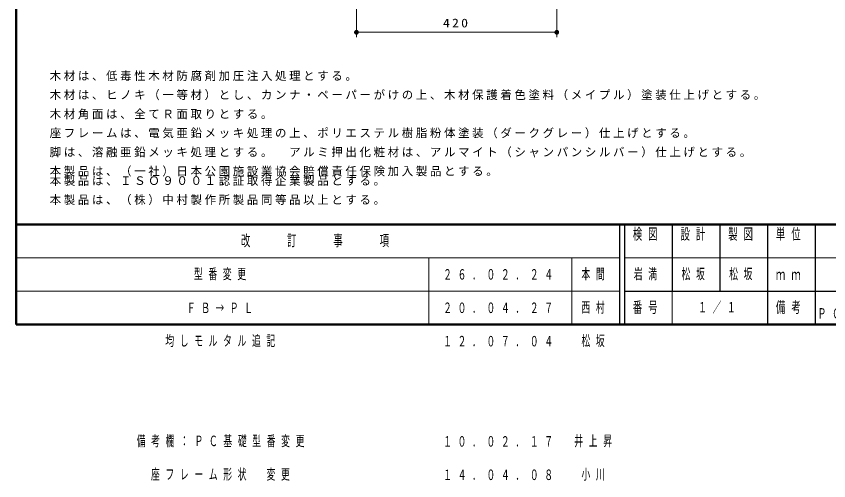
# Model space of a CAD drawing. Units: millimetres on the paper, scale 1:10. Extents: x -365 to 0, y -33 to 257.
# Drawn here: x -365 to -194.6, y -32.7 to 64.6 of the extents above; entities that cross this region are included whole.
import ezdxf

# ---------------------------------------------------------------- set-up
doc = ezdxf.new("R2010")
doc.units = ezdxf.units.MM
doc.layers.add('LY_1', color=7, linetype='Continuous', lineweight=25)
doc.layers.add('LY_2', color=7, linetype='Continuous', lineweight=13)
doc.styles.add('ＭＳ ゴシック', font='')
doc.styles.get('ＭＳ ゴシック').set_extended_font_data('MS Gothic')

# ---------------------------------------------------------------- blocks, each defined once
blk = doc.blocks.new('filled_dot')
at = {"color": 0, "linetype": 'Continuous', "lineweight": -2, "const_width": 1.25}
blk.add_lwpolyline([(-0.625, 0, 1), (0.625, 0, 1)], format="xyb", close=True, dxfattribs=at)

msp = doc.modelspace()

# ---------------------------------------------------------------- linework, layer by layer
at = {"layer": 'LY_1', "lineweight": 13}
for p, q in [((-293.675, 77.254), (-293.675, 60.254)), ((-251.675, 77.254), (-251.675, 60.254)), ((-251.675, 61.254), (-293.675, 61.254))]:
    msp.add_line(p, q, dxfattribs=at)
at = {"layer": 'LY_2', "lineweight": 50}
for p, q in [((-365, 257), (-365, 0)), ((-365, 21), (0, 21)), ((-365, 0), (0, 0))]:
    msp.add_line(p, q, dxfattribs=at)
at = {"layer": 'LY_2', "color": 211, "lineweight": 25}
for p, q in [((-238.5, 21), (-238.5, 0)), ((-237.5, 21), (-237.5, 0)), ((-227.5, 21), (-227.5, 7)), ((-217.5, 21), (-217.5, 7)), ((-207.5, 21), (-207.5, 0)), ((-197.5, 21), (-197.5, 7)), ((-237.5, 7), (0, 7))]:
    msp.add_line(p, q, dxfattribs=at)
at = {"layer": 'LY_2'}
for p, q in [((-365, 14), (-238.5, 14)), ((-278.5, 14), (-278.5, 0)), ((-248.5, 14), (-248.5, 0)), ((-237.5, 14), (-182.5, 14)), ((-365, 7), (-238.5, 7)), ((-227.5, 7), (-227.5, 0))]:
    msp.add_line(p, q, dxfattribs=at)
at = {"layer": 'LY_2', "lineweight": 25}
msp.add_line((-197.5, 7), (-197.5, 0), dxfattribs=at)

# ---------------------------------------------------------------- block references
at = {"layer": 'LY_1', "lineweight": 13, "xscale": 0.4, "yscale": 0.4}
msp.add_blockref('filled_dot', (-293.675, 61.254), dxfattribs=at)
at = {"layer": 'LY_1', "lineweight": 13, "xscale": 0.4, "yscale": 0.4, "rotation": 180}
msp.add_blockref('filled_dot', (-251.675, 61.254), dxfattribs=at)

# ---------------------------------------------------------------- texts
at = {"layer": 'LY_1', "style": 'ＭＳ ゴシック'}
for s, insert, char_height, attachment_point in [('\\T1.33;\\W1.15;420', (-272.675, 62.254), 1.833, 8), ('\\T1.23;木材は、低毒性木材防腐剤加圧注入処理とする。', (-357.99, 51.026), 1.76, 7), ('\\T1.23;木材は、ヒノキ（一等材）とし、カンナ・ペーパーがけの上、木材保護着色塗料（メイプル）塗装仕上げとする。', (-357.99, 47.026), 1.76, 7), ('\\T1.23;木材角面は、全てＲ面取りとする。', (-357.99, 43.026), 1.76, 7), ('\\T1.23;座フレームは、電気亜鉛メッキ処理の上、ポリエステル樹脂粉体塗装（ダークグレー）仕上げとする。', (-357.99, 39.026), 1.76, 7), ('\\T1.23;脚は、溶融亜鉛メッキ処理とする。\u3000アルミ押出化粧材は、アルマイト（シャンパンシルバー）仕上げとする。', (-357.99, 35.026), 1.76, 7), ('\\T1.23;本製品は、（一社）日本公園施設業協会賠償責任保険加入製品とする。', (-357.99, 31.026), 1.76, 7), ('\\T1.23;本製品は、ＩＳＯ９００１認証取得企業製品とする。', (-357.99, 31.026), 1.76, 1), ('\\T1.23;本製品は、（株）中村製作所製品同等品以上とする。', (-357.99, 27.026), 1.76, 1), ('\\T1.64;\\W0.6;型番変更', (-327.75, 10.5), 2.199, 4), ('\\T1.64;\\W0.6;本間', (-246.5, 10.5), 2.199, 4), ('\\T1.64;\\W0.6;岩満', (-232.5, 10.5), 2.199, 5), ('\\T1.64;\\W0.6;松坂', (-225.5, 10.5), 2.199, 4), ('\\T1.64;\\W0.6;松坂', (-212.5, 10.5), 2.199, 5), ('\\T1.64;\\W0.6;２６．０２．２４', (-275.5, 10.5), 2.199, 4), ('\\T1.64;\\W0.6;ＦＢ→ＰＬ', (-329.25, 3.5), 2.199, 4), ('\\T1.64;\\W0.6;２０．０４．２７', (-275.5, 3.5), 2.199, 4), ('\\T1.64;\\W0.6;西村', (-246.5, 3.5), 2.199, 4), ('\\T1.64;\\W0.6;１／１', (-217.5, 3.5), 2.199, 5), ('\\T1.64;\\W0.6;ＰＣ基礎：Ｔ１３－ＳＴ', (-197, 1), 2.199, 7), ('\\T1.64;\\W0.6;均しモルタル追記', (-333.75, -3.5), 2.199, 4), ('\\T1.64;\\W0.6;１２．０７．０４', (-275.5, -3.5), 2.199, 4), ('\\T1.64;\\W0.6;松坂', (-246.5, -3.5), 2.199, 4), ('\\T1.64;\\W0.6;備考欄：ＰＣ基礎型番変更', (-339.75, -24.5), 2.199, 4), ('\\T1.64;\\W0.6;１０．０２．１７', (-275.5, -24.5), 2.199, 4), ('\\T1.64;\\W0.6;井上昇', (-248, -24.5), 2.199, 4), ('\\T1.64;\\W0.6;座フレーム形状\u3000変更', (-336.75, -31.5), 2.199, 4), ('\\T1.64;\\W0.6;１４．０４．０８', (-275.5, -31.5), 2.199, 4), ('\\T1.64;\\W0.6;小川', (-246.5, -31.5), 2.199, 4)]:
    msp.add_mtext(s, dxfattribs=dict(at, insert=insert, char_height=char_height, attachment_point=attachment_point))
at = {"layer": 'LY_2', "color": 4, "char_height": 2.346, "style": 'ＭＳ ゴシック'}
for s, insert, attachment_point in [('\\T1.64;\\W0.6;検図', (-232.5, 20.167), 2), ('\\T1.64;\\W0.6;設計', (-222.5, 20.167), 2), ('\\T1.64;\\W0.6;製図', (-212.5, 20.167), 2), ('\\T1.64;\\W0.6;単位', (-202.5, 20.167), 2), ('\\T1.64;\\W0.6;改\u3000\u3000訂\u3000\u3000事\u3000\u3000項', (-301.75, 17.5), 5), ('\\T1.64;\\W0.6;ｍｍ', (-202.5, 10.5), 5), ('\\T1.64;\\W0.6;備考', (-202.5, 3.5), 5), ('\\T1.64;\\W0.6;番号', (-232.5, 3.5), 5)]:
    msp.add_mtext(s, dxfattribs=dict(at, insert=insert, attachment_point=attachment_point))

doc.saveas('drawing.dxf')
